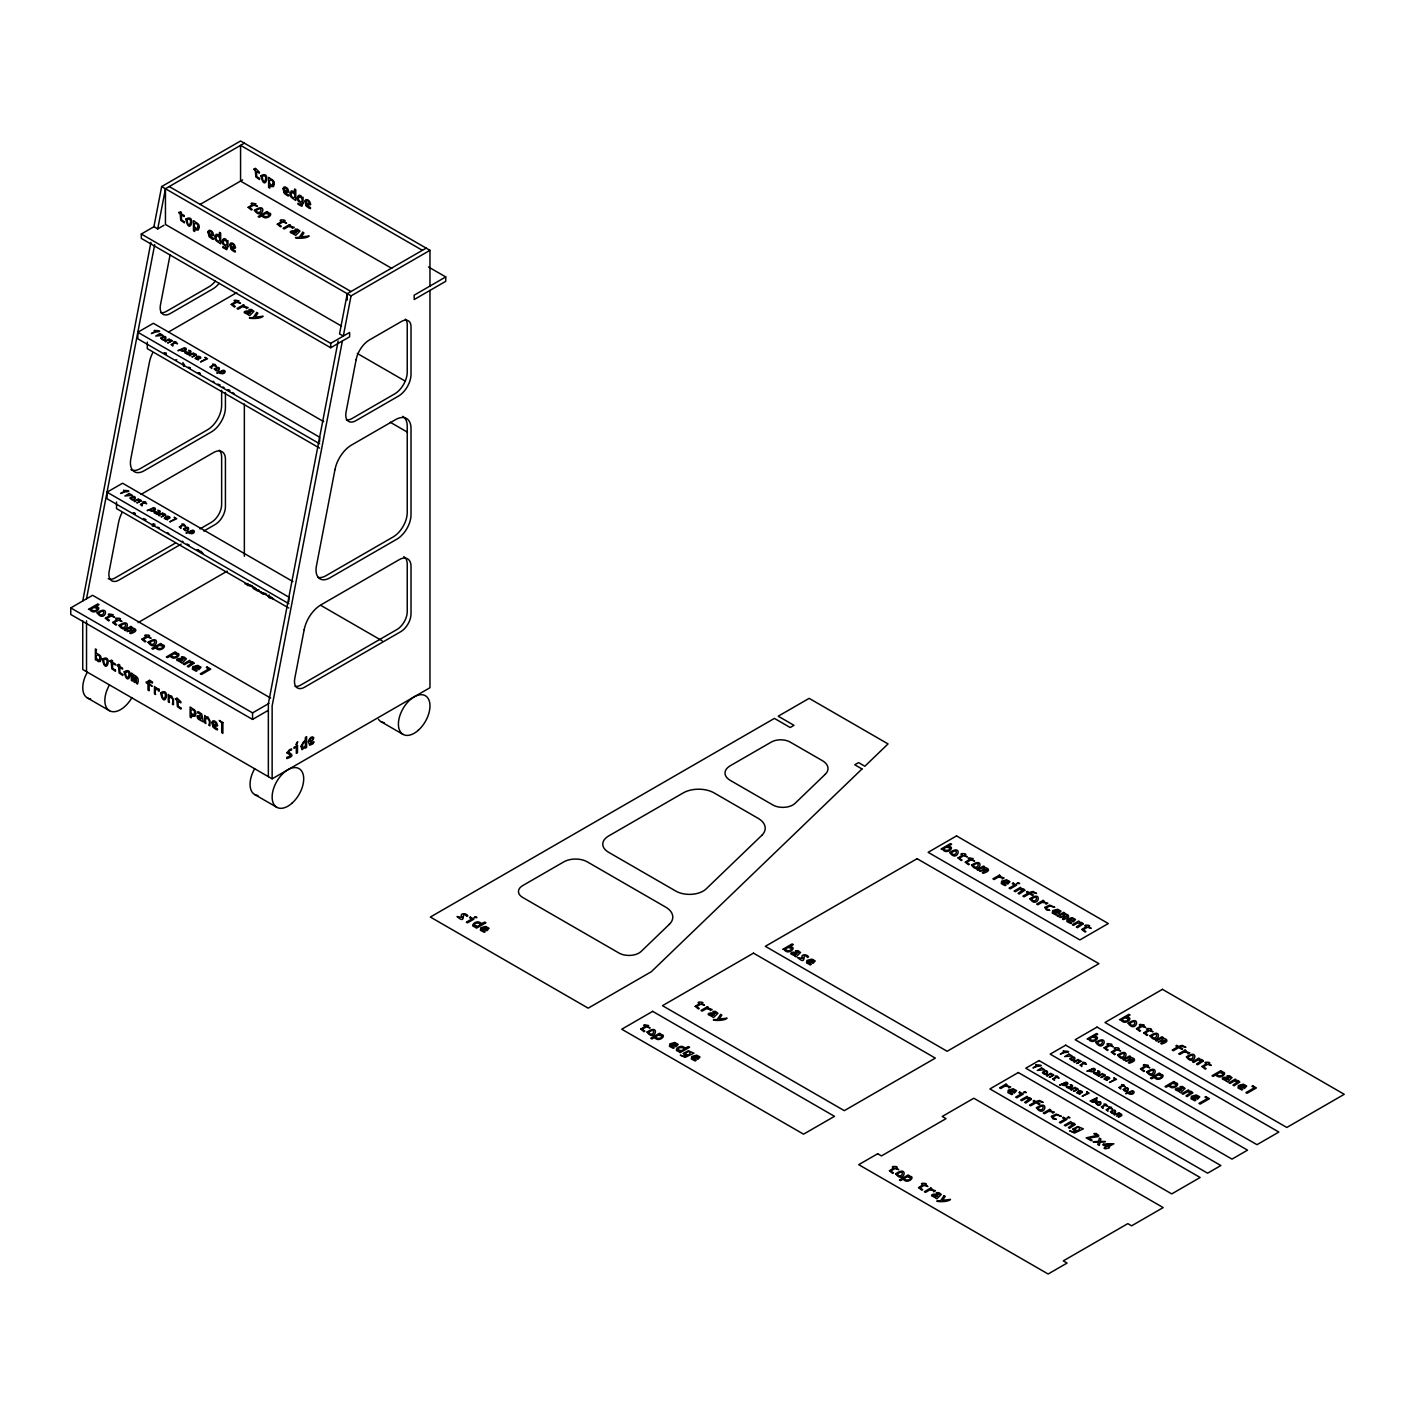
<?xml version="1.0" encoding="UTF-8"?>
<svg xmlns="http://www.w3.org/2000/svg" width="1415" height="1415" viewBox="0 0 1415 1415"><rect width="100%" height="100%" fill="white"/><g stroke="black" fill="none" stroke-linecap="round" stroke-linejoin="round"><path stroke-width="1.5" d="M269.947 596.334L273.555 598.881L269.292 597.873L268.319 596.405L269.186 594.954M150.892 242.443L82.742 601.021M429.965 286.06L429.965 250.331L240.568 140.987L161.664 186.55L153.917 226.736L157.719 228.912L164.016 225.268M86.527 598.793L154.695 244.636M157.719 228.912L165.449 188.743L244.353 143.18M170.136 254.576L160.461 304.862A14.132 8.154 -60 0 0 170.154 313.599L212.798 288.961A17.847 10.312 -60 0 0 219.113 283.371M338.167 340.98L268.355 703.75L268.355 776.658M426.18 248.138L347.259 293.701L339.529 333.887L343.314 336.08L351.044 295.894L429.965 250.331M342.377 340.997L272.14 705.943L272.14 778.834L82.742 669.49L82.742 620.902M254.842 587.773L256.239 589.082M154.925 524.187L153.74 524.275M166.245 353.06L164.971 353.078M253.798 586.907L253.108 587.667A2.706 1.556 0 0 0 253.356 588.569L258.379 591.382L258.945 589.825M141.305 234.023L330.686 343.367L349.629 332.437L349.629 336.805L330.686 347.736L141.305 238.392L141.305 234.023L154.553 226.365M200.099 204.45L242.602 179.9M319.649 443.779L137.821 338.822L137.821 332.26L153.368 323.292L323.699 421.635M168.526 332.03L236.783 292.622M445.743 276.933L414.188 295.169L414.188 299.538L445.743 281.32L445.743 276.933L428.533 266.993M288.872 603.71L107.045 498.752L107.045 492.19L122.574 483.222L292.923 581.565M141.093 494.383L213.683 452.482A16.591 9.587 -60 0 1 225.427 459.238L225.427 506.676A14.592 8.419 -60 0 1 215.098 524.558L203.778 531.085M175.46 543.059L115.093 577.921A14.15 8.172 -60 0 1 108.212 578.735M199.993 528.909L211.313 522.365A14.592 8.419 -60 0 0 221.642 504.501L221.642 457.063A16.591 9.587 -60 0 0 219.201 450.218M268.355 710.312L252.56 719.421L70.75 614.464L70.75 607.902L92.594 595.291L270.583 698.037M181.138 544.156L118.878 580.115A14.15 8.172 -60 0 1 109.167 571.359L118.559 522.542A24.48 14.132 -60 0 1 121.973 512.743M138.122 622.582L227.284 571.094M70.75 607.902L252.56 712.877L268.956 703.414M272.14 778.834L429.965 687.725L429.965 290.429M266.692 594.141L263.208 594.265L259.971 592.089L265.436 593.539M220.139 384.933L217.822 384.119M190.388 367.741L188.443 367.192M252.471 585.775L247.837 585.562A2.989 1.716 0 0 1 246.953 584.483L244.99 583.829M135.168 513.309L134.195 513.008M250.968 585.156L248.545 584.961L247.837 583.528M166.422 354.228L164.052 352.866M189.062 545.005L187.045 544.05M159.241 527.76L157.666 527.141M154.836 525.443L154.111 525.213A1.999 1.15 60 0 1 153.191 524.293M234.076 393.494L232.396 392.521M135.292 514.176L133.275 512.796M199.515 551.302L197.092 549.621M200.417 373.472L199.409 372.959M214.39 382.262L214.001 382.085A1.999 1.15 60 0 1 213.081 381.183M200.346 374.126L198.277 372.64M202.893 553.336L200.735 551.072M229.814 390.505L228.876 389.939M199.02 550.435L198.1 549.869M175.743 359.994L176.857 359.834M229.708 391.124L227.868 389.691M422.395 250.331L240.568 145.356L240.568 181.085L391.76 268.372M169.234 186.55L351.044 291.525M161.664 186.55L351.044 295.894M341.528 326.104L165.449 224.454L165.449 188.743M357.288 353.432L405.132 381.06M390.257 422.254L407.467 432.194M137.821 332.26L319.649 437.217L319.649 441.604M319.542 448.095L147.302 348.656L147.302 342.094M320.922 605.443L382.156 640.8M107.045 492.19L288.872 597.148L288.872 601.534M152.166 525.761L152.944 526.203L152.944 523.851M288.766 608.025L116.525 508.586L116.525 502.024M380.936 721.632L403.027 734.385M87.376 697.931L109.468 710.701A22.322 12.894 -60 0 0 131.79 697.807M254.665 794.523L276.756 807.275M224.295 388.028L223.004 386.896M168.863 533.72L167.501 532.571M143.516 518.456L146.081 519.765M347.259 293.701L347.259 300.015M330.686 343.367L330.686 347.736M252.56 712.877L252.56 719.421M244.353 403.983L244.353 556.29M225.427 392.45L225.427 407.538A19.951 11.515 -60 0 1 211.313 431.982L144.1 470.788A19.35 11.179 -60 0 1 130.817 458.814L149.371 362.399A24.179 13.955 -60 0 1 152.749 352.724M221.642 390.257L221.642 405.344A19.951 11.515 -60 0 1 207.527 429.789L140.315 468.595A19.35 11.179 -60 0 1 130.923 469.709M183.72 363.92L183.72 366.273L182.942 362.47M86.527 620.867L86.527 671.683M184.551 365.035A1.999 1.15 60 0 1 183.968 364.363M384.19 722.64A22.322 12.894 -60 0 1 378.424 719.298M257.937 795.531A22.322 12.894 -60 0 1 254.665 768.752M109.468 710.701A22.322 12.894 -60 0 1 109.468 684.913M90.631 698.939A22.322 12.894 -60 0 1 87.376 672.16M183.225 542.016A1.999 1.15 60 0 1 182.305 541.114M160.673 312.644A14.132 8.154 -60 0 0 166.351 311.406L209.013 286.785A17.847 10.312 -60 0 0 215.328 281.178M346.286 419.795A14.132 8.154 -60 0 0 351.964 418.557L394.626 393.936A17.847 10.312 -60 0 0 407.237 372.074L407.237 324.636A13.319 7.694 -60 0 0 405.291 319.136M318.127 577.444A19.35 11.179 -60 0 0 325.91 575.746L393.122 536.957A19.951 11.515 -60 0 0 407.237 512.513L407.237 426.286A21.756 12.558 -60 0 0 402.727 416.328M294.992 686.328A14.15 8.172 -60 0 0 300.688 685.09L396.925 629.534A14.592 8.419 -60 0 0 407.237 611.651L407.237 564.214A16.591 9.587 -60 0 0 403.806 556.626M90.418 609.564L90.418 610.006A2.989 1.716 0 0 0 91.285 611.068C95.742 614.446 103.578 606.08 94.893 606.964L99.015 604.594L97.847 603.922L88.455 609.352L90.418 609.564M149.972 509.878L149.972 510.178A1.999 1.15 0 0 0 150.556 510.886C155.597 512.708 157.03 507.667 153.757 507.684L147.16 510.603L149.972 509.878M156.021 647.433L156.021 647.875A2.989 1.716 0 0 0 156.888 648.954C161.345 652.315 169.181 643.949 160.496 644.851L161.699 644.161L160.532 643.489L151.794 648.53L152.962 649.202L156.021 647.433M170.596 655.853L170.578 656.295A2.989 1.716 0 0 0 171.463 657.356C175.92 660.734 183.755 652.368 175.071 653.252L176.274 652.563L175.106 651.89L166.369 656.949L167.536 657.621L170.596 655.853M180.749 349.947L180.749 350.248A1.999 1.15 0 0 0 181.332 350.955C186.373 352.777 187.824 347.736 184.534 347.754L177.936 350.672L180.749 349.947M188.814 532.305L188.814 532.606A1.999 1.15 0 0 0 189.415 533.331C194.456 535.153 195.889 530.094 192.617 530.13L186.002 533.048L188.814 532.305M219.608 372.375L219.59 372.676A1.999 1.15 0 0 0 220.192 373.383C225.233 375.205 226.665 370.164 223.393 370.199L216.778 373.118L219.608 372.375M262.323 215.505L262.323 215.947A2.989 1.716 0 0 0 263.208 217.026C267.665 220.386 275.5 212.02 266.816 212.922L268.019 212.232L266.851 211.56L258.114 216.601L259.281 217.273L262.323 215.505M481.118 923.747L484.761 922.085L485.929 922.757L476.607 928.134L475.44 927.462L476.643 926.772C467.941 927.674 475.776 919.29 480.233 922.668A2.989 1.716 0 0 1 481.118 923.747M654.986 1037.213L654.986 1037.655A2.989 1.716 0 0 0 655.87 1038.734C660.31 1042.094 668.163 1033.728 659.461 1034.63L660.663 1033.923L659.514 1033.251L650.759 1038.309L651.926 1038.981L654.986 1037.213M684.772 1048.25L688.415 1046.587L689.583 1047.259L680.261 1052.636L679.094 1051.964L680.297 1051.274C671.594 1052.176 679.43 1043.792 683.887 1047.171A2.989 1.716 0 0 1 684.772 1048.25M784.706 949.553L784.706 949.996A2.989 1.716 0 0 0 785.59 951.075C790.048 954.435 797.883 946.069 789.199 946.971L793.302 944.583L792.152 943.911L782.76 949.341L784.706 949.553M903.637 1178.89L903.637 1179.332A2.989 1.716 0 0 0 904.521 1180.411C908.961 1183.789 916.814 1175.405 908.112 1176.307L909.314 1175.617L908.165 1174.945L899.409 1179.986L900.577 1180.658L903.637 1178.89M943.044 849.23L943.044 849.672A2.989 1.716 0 0 0 943.929 850.733C948.368 854.112 956.222 845.746 947.519 846.63L951.641 844.26L950.473 843.588L941.081 849.018L943.044 849.23M1062.347 1084.314L1062.347 1084.598A1.999 1.15 0 0 0 1062.93 1085.323C1067.971 1087.145 1069.422 1082.086 1066.132 1082.121L1059.534 1085.04L1062.347 1084.314M1089.09 1039.141L1089.09 1039.583A2.989 1.716 0 0 0 1089.957 1040.662C1094.414 1044.04 1102.25 1035.656 1093.565 1036.558L1097.686 1034.188L1096.519 1033.516L1087.127 1038.928L1089.09 1039.141M1089.692 1070.483L1089.692 1070.784A1.999 1.15 0 0 0 1090.275 1071.509C1095.316 1073.331 1096.767 1068.272 1093.477 1068.307L1086.879 1071.226L1089.692 1070.483M1091.46 1101.118L1091.46 1101.418A1.999 1.15 0 0 0 1092.044 1102.126L1096.66 1101.524L1097.05 1099.897L1094.449 1099.402L1097.191 1097.81L1090.151 1100.976L1091.46 1101.118M1121.476 1019.95L1121.476 1020.392A2.989 1.716 0 0 0 1122.36 1021.453C1126.818 1024.831 1134.653 1016.465 1125.951 1017.35L1130.072 1014.98L1128.905 1014.307L1119.513 1019.737L1121.476 1019.95M1128.551 1092.928L1128.533 1093.211A1.999 1.15 0 0 0 1129.135 1093.937C1134.176 1095.758 1135.608 1090.7 1132.336 1090.735L1125.721 1093.654L1128.551 1092.928M1154.693 1077.027L1154.693 1077.469A2.989 1.716 0 0 0 1155.56 1078.531C1160.017 1081.909 1167.853 1073.543 1159.168 1074.427L1160.371 1073.737L1159.203 1073.065L1150.466 1078.124L1151.633 1078.796L1154.693 1077.027M1169.25 1085.429L1169.25 1085.871A2.989 1.716 0 0 0 1170.134 1086.95C1174.591 1090.311 1182.427 1081.944 1173.743 1082.846L1174.945 1082.157L1173.778 1081.485L1165.04 1086.525L1166.208 1087.198L1169.25 1085.429M1216.228 1074.639L1216.21 1075.082A2.989 1.716 0 0 0 1217.095 1076.161C1221.552 1079.521 1229.387 1071.155 1220.703 1072.057L1221.906 1071.367L1220.738 1070.695L1212.001 1075.736L1213.168 1076.408L1216.228 1074.639M227.939 246.528L226.736 249.677L222.827 247.537L222.951 246.475C228.806 251.092 226.736 245.98 222.951 244.176C220.298 240.621 224.614 235.651 226.842 240.833L227.939 240.603L227.939 246.528M303.058 203.159L301.873 206.307L297.946 204.167L298.07 203.106C303.924 207.722 301.873 202.593 298.07 200.788C295.417 197.251 299.732 192.281 301.979 197.446L303.058 197.233L303.058 203.159M683.392 1053.485L685.037 1055.307L687.743 1055.431L684.736 1056.563L680.297 1055.13L685.055 1057.376L693.951 1053.149L688.238 1050.797L683.392 1053.485M1072.8 1129.188L1074.445 1130.992L1077.151 1131.133L1074.144 1132.265L1069.687 1130.833L1074.463 1133.079L1083.359 1128.852L1077.646 1126.499L1072.8 1129.188M301.041 746.324L301.961 749.738L305.445 746.731L305.445 748.111L306.613 747.438L306.613 736.684L305.445 737.356L305.056 741.336A2.989 1.716 -60 0 0 303.694 741.566L301.041 746.324M100.996 659.001L100.253 661.548L98.307 661.566A2.989 1.716 60 0 1 96.927 660.204L95.389 659.797L95.389 648.937L96.556 649.609C93.532 655.269 101.986 652.899 100.996 659.001M199.091 227.426L198.348 229.973L196.402 229.973A2.989 1.716 60 0 1 195.04 228.611L194.651 231.494L193.484 230.822L193.484 220.722L194.651 221.394C194.845 222.438 200.152 223.305 199.091 227.426M215.08 236.27C213.594 240.532 218.954 242.283 219.484 243.132L220.652 243.805L220.652 233.033L219.484 232.378L219.095 235.916A2.989 1.716 60 0 0 217.733 234.554L216.177 234.306L215.08 236.27M195.748 713.691L195.005 716.255L193.059 716.255A2.989 1.716 60 0 1 191.679 714.893L191.29 717.776L190.141 717.104L190.141 707.005L191.29 707.677C191.485 708.72 196.791 709.587 195.748 713.691M274.227 184.038L273.484 186.585L271.538 186.603A2.989 1.716 60 0 1 270.159 185.241L269.77 188.124L268.62 187.452L268.62 177.353L269.77 178.025C269.982 179.051 275.271 179.935 274.227 184.038M290.217 192.882C288.713 197.163 294.09 198.914 294.603 199.763L295.77 200.435L295.77 189.663L294.603 188.991L294.232 192.546A2.989 1.716 60 0 0 292.852 191.184L291.313 190.919L290.217 192.882M148.027 681.358L147.991 682.844L146.24 681.835L146.24 682.844L147.991 683.852L147.991 690.078L149.159 690.75L149.159 684.524L152.219 686.293L149.159 683.516L149.247 681.8L152.449 683.074L152.449 682.012L149.442 680.155L148.027 681.358M102.322 659.16C106.231 677.98 113.235 652.58 102.322 659.16M124.184 671.771C128.093 690.608 135.097 665.209 124.184 671.771M185.825 219.148C189.734 237.968 196.738 212.568 185.825 219.148M160.602 692.802C164.511 711.639 171.516 686.24 160.602 692.802M260.944 175.778C264.853 194.598 271.857 169.199 260.944 175.778M308.417 741.955L309.744 745.245L312.856 743.883L314.024 741.814C306.701 746.501 312.609 741.195 313.812 737.816C312.061 734.65 308.311 739.674 308.417 741.955M207.881 231.989L209.208 236.818L212.321 239.064L213.488 239.383L213.488 238.321C201.832 231.317 216.247 238.463 213.294 234.094C213.364 231.476 208.606 228.186 207.881 231.989M229.743 244.618L231.069 249.447L234.183 251.675L235.332 251.994L235.332 250.933C223.694 243.928 238.109 251.074 235.138 246.705C235.226 244.105 230.468 240.798 229.743 244.618M211.826 722.481L213.152 727.31L216.247 729.539L217.415 729.857L217.415 728.796C205.776 721.809 220.174 728.955 217.22 724.568C217.291 721.968 212.551 718.678 211.826 722.481M283.018 188.62L284.344 193.448L287.457 195.677L288.607 195.995L288.607 194.934C276.969 187.947 291.384 195.093 288.412 190.707C288.483 188.107 283.743 184.817 283.018 188.62M304.862 201.248L306.206 206.077L309.301 208.306L310.469 208.624L310.469 207.563C298.813 200.559 313.228 207.704 310.274 203.335C310.345 200.718 305.605 197.428 304.862 201.248M156.517 513.928C156.853 515.962 163.786 510.62 157.843 510.284L159.417 511.752L158.604 512.442L154.04 512.283A1.804 1.044 0 0 0 154.217 512.884L156.517 513.928M187.311 353.998C187.806 356.085 194.492 350.655 188.62 350.354L190.194 351.804L189.38 352.512L184.817 352.353A1.804 1.044 0 0 0 184.994 352.954L187.311 353.998M180.43 661.919L181.969 663.175L186.409 658.806L183.932 656.949L181.403 657.02C189.38 661.141 178.874 656.702 176.716 659.461A2.706 1.556 0 0 0 176.963 660.345L180.43 661.919M247.979 314.431L249.518 315.686L253.957 311.318L251.481 309.461L248.952 309.531C256.929 313.635 246.422 309.213 244.247 311.972A2.706 1.556 0 0 0 244.512 312.856L247.979 314.431M294.019 234.2L295.576 235.456L299.998 231.087L297.521 229.23L294.992 229.301C302.987 233.404 292.481 228.982 290.305 231.742A2.706 1.556 0 0 0 290.553 232.626L294.019 234.2M711.957 1016.359L713.496 1017.615L717.918 1013.246L715.442 1011.389L712.912 1011.46C720.907 1015.581 710.401 1011.141 708.225 1013.901A2.706 1.556 0 0 0 708.49 1014.785L711.957 1016.359M794.593 955.656L796.132 956.894L800.554 952.525L798.095 950.668L795.548 950.756C803.543 954.86 793.037 950.42 790.861 953.179A2.706 1.556 0 0 0 791.126 954.081L794.593 955.656M935.333 1197.585L936.871 1198.841L941.311 1194.472L938.835 1192.615L936.306 1192.686C944.283 1196.807 933.776 1192.367 931.618 1195.127A2.706 1.556 0 0 0 931.866 1196.011L935.333 1197.585M1068.909 1088.365C1069.245 1090.399 1076.161 1085.057 1070.218 1084.704L1071.792 1086.172L1070.978 1086.879L1066.432 1086.72A1.804 1.044 0 0 0 1066.592 1087.321L1068.909 1088.365M1096.254 1074.533C1096.749 1076.638 1103.435 1071.19 1097.562 1070.89L1099.137 1072.358L1098.323 1073.048L1093.76 1072.906A1.804 1.044 0 0 0 1093.937 1073.49L1096.254 1074.533M1179.102 1091.513L1180.641 1092.751L1185.08 1088.4L1182.604 1086.543L1180.075 1086.614C1188.052 1090.717 1177.545 1086.278 1175.37 1089.055A2.706 1.556 0 0 0 1175.635 1089.939L1179.102 1091.513M1226.062 1080.724L1227.619 1081.962L1232.04 1077.611L1229.564 1075.754L1227.035 1075.824C1235.012 1079.928 1224.506 1075.488 1222.348 1078.265A2.706 1.556 0 0 0 1222.595 1079.15L1226.062 1080.724M302.35 745.068L303.27 748.358L305.445 745.723L305.445 742.574L303.482 742.734L302.35 745.068M286.98 752.851C288.872 754.69 293.577 755.203 286.785 757.379L286.785 758.599C300.139 754.177 281.921 752.515 291.561 749.968L291.561 748.889L289.474 749.773L286.98 752.851M98.502 613.473C104.25 619.08 106.55 606.31 98.502 613.473M131.047 498.451C134.549 502.184 136.76 493.923 131.153 498.239M120.363 626.084C126.112 631.691 128.411 618.939 120.363 626.084M161.823 338.521C165.626 342.271 167.094 333.781 161.823 338.521M149.495 642.923C155.261 648.512 157.543 635.76 149.495 642.923M184.481 529.298C188.319 533.031 189.84 524.523 184.481 529.298M215.257 369.368C219.095 373.1 220.616 364.592 215.257 369.368M255.814 210.994C261.563 216.583 263.862 203.831 255.814 210.994M648.459 1032.685C654.225 1038.292 656.525 1025.539 648.459 1032.685M897.11 1174.379C902.876 1179.968 905.176 1167.216 897.11 1174.379M951.128 853.139C956.876 858.746 959.175 845.975 951.128 853.139M972.989 865.75C978.738 871.357 981.037 858.604 972.989 865.75M1031.27 899.409C1037.018 904.999 1039.318 892.246 1031.27 899.409M1037.867 1108.387C1043.633 1113.994 1045.933 1101.241 1037.867 1108.387M1043.421 1072.888C1047.259 1076.62 1048.798 1068.113 1043.421 1072.888M1070.766 1059.057C1074.604 1062.789 1076.143 1054.299 1070.766 1059.057M1097.173 1043.067C1102.922 1048.657 1105.221 1035.904 1097.173 1043.067M1096.855 1103.735C1100.658 1107.467 1102.126 1098.977 1096.855 1103.735M1111.429 1112.137C1115.232 1115.887 1116.7 1107.397 1111.429 1112.137M1119.035 1055.678C1124.784 1061.285 1127.083 1048.515 1119.035 1055.678M1129.559 1023.859C1135.325 1029.466 1137.625 1016.695 1129.559 1023.859M1124.2 1089.904C1128.038 1093.636 1129.559 1085.146 1124.2 1089.904M1148.166 1072.499C1153.932 1078.106 1156.214 1065.354 1148.166 1072.499M1151.421 1036.47C1157.169 1042.077 1159.469 1029.324 1151.421 1036.47M1187.839 1057.5C1193.606 1063.107 1195.905 1050.355 1187.839 1057.5M99.757 658.417L98.82 660.663L96.556 658.523C94.434 653.217 100.819 654.526 99.757 658.417M197.852 226.842L196.933 229.071L194.651 226.948C192.528 221.624 198.914 222.951 197.852 226.842M216.389 236.5C214.319 240.444 221.306 244.052 219.484 237.578L217.521 235.491L216.389 236.5M194.509 713.125L193.572 715.353L191.29 713.231C189.168 707.907 195.571 709.233 194.509 713.125M272.989 183.472L272.051 185.701L269.77 183.579C267.647 178.255 274.05 179.581 272.989 183.472M291.508 193.13C289.438 197.074 296.442 200.665 294.603 194.209L292.657 192.122L291.508 193.13M223.641 240.656C221.695 244.406 228.469 247.996 226.771 241.806L224.79 239.683L223.641 240.656M298.777 197.286C296.814 201.036 303.606 204.627 301.908 198.436L299.909 196.314L298.777 197.286M103.631 659.567C104.48 672.832 111.024 656.542 103.631 659.567M125.493 672.178C126.342 685.444 132.886 669.171 125.493 672.178M187.116 219.555C187.965 232.821 194.527 216.53 187.116 219.555M161.911 693.209C162.76 706.474 169.322 690.202 161.911 693.209M262.253 176.185C263.102 189.451 269.646 173.161 262.253 176.185M197.216 716.043L197.481 717.9A2.706 1.556 60 0 0 198.383 719.156L203.335 721.933L201.761 714.115L198.914 712.046L197.729 711.727L197.729 712.877C203.194 714.929 200.452 715.53 197.216 716.043M198.401 716.697L199.037 718.519L201.107 718.979L201.107 717.104L198.401 716.697M462.723 917.521L457.027 916.531C467.534 925.888 459.875 909.297 466.897 916.372L467.834 915.823C466.013 912.268 457.876 913.489 462.723 917.521M803.419 958.592L797.742 957.619C808.23 966.958 800.572 950.367 807.594 957.442L808.531 956.894C806.727 953.339 798.591 954.577 803.419 958.592M165.272 518.067L167.678 519.765L164.264 518.438L166.263 516.387A3.025 1.751 0 0 1 168.014 516.227C173.249 517.837 166.988 519.818 165.272 518.067M196.048 358.119L198.454 359.834L195.04 358.508L197.039 356.456A3.025 1.751 0 0 1 198.79 356.297C204.025 357.907 197.764 359.888 196.048 358.119M193.537 668.11L197.163 670.675L196.225 671.205L192.369 669.189L192.776 666.73L197.658 665.368L201.054 667.226L198.843 669.649L194.474 667.119L193.537 668.11M481.56 929.177L485.186 931.724L484.266 932.273L480.393 930.256L480.799 927.798L485.681 926.436L489.077 928.293L486.866 930.716L482.497 928.187L481.56 929.177M670.657 1045.278L674.265 1047.825L673.345 1048.356L669.472 1046.339L669.879 1043.899L674.76 1042.519L678.174 1044.394L675.963 1046.799L671.594 1044.288L670.657 1045.278M692.501 1057.889L696.127 1060.436L695.207 1060.985L691.334 1058.968L691.74 1056.51L696.622 1055.148L700.018 1057.005L697.807 1059.428L693.438 1056.899L692.501 1057.889M807.7 961.846L811.308 964.393L810.388 964.924L806.515 962.908L806.939 960.467L811.803 959.087L815.217 960.962L813.006 963.367L808.637 960.856L807.7 961.846M1002.457 882.535L1006.065 885.1L1005.145 885.631L1001.272 883.614L1001.696 881.174L1006.56 879.794L1009.974 881.651L1007.763 884.074L1003.394 881.545L1002.457 882.535M1009.054 1091.531L1012.68 1094.078L1011.76 1094.609L1007.887 1092.592L1008.294 1090.151L1013.175 1088.789L1016.571 1090.647L1014.36 1093.052L1009.992 1090.54L1009.054 1091.531M1053.45 911.985L1057.076 914.532L1056.138 915.063L1052.282 913.046L1052.689 910.606L1057.571 909.244L1060.967 911.101L1058.756 913.524L1054.387 910.995L1053.45 911.985M1068.024 920.404L1071.633 922.951L1070.713 923.482L1066.839 921.466L1067.264 919.025L1072.128 917.645L1075.542 919.52L1073.331 921.926L1068.962 919.414L1068.024 920.404M1077.646 1092.486L1080.052 1094.184L1076.638 1092.875L1078.637 1090.823A3.025 1.751 0 0 1 1080.388 1090.664C1085.623 1092.274 1079.362 1094.255 1077.646 1092.486M1104.991 1078.672L1107.397 1080.37L1103.983 1079.044L1105.982 1076.992A3.025 1.751 0 0 1 1107.733 1076.833C1112.968 1078.442 1106.707 1080.423 1104.991 1078.672M1192.208 1097.704L1195.817 1100.251L1194.897 1100.782L1191.041 1098.765L1191.448 1096.324L1196.329 1094.962L1199.725 1096.82L1197.514 1099.225L1193.146 1096.713L1192.208 1097.704M1239.169 1086.915L1242.794 1089.462L1241.875 1089.992L1238.001 1087.976L1238.408 1085.535L1243.29 1084.173L1246.686 1086.03L1244.475 1088.436L1240.106 1085.924L1239.169 1086.915M309.814 740.31L309.637 741.336C315.616 740.576 311.105 735.429 309.814 740.31M685.108 1053.609C690.821 1058.562 692.519 1047.118 685.108 1053.609M1044.801 907.422L1046.428 909.916L1049.753 910.376L1046.622 908.837A2.901 1.663 0 0 1 1046.428 907.74L1049.948 905.989L1054.759 907.351L1049.647 905.069L1044.801 907.422M1051.416 1116.4L1053.043 1118.911L1056.368 1119.371L1053.22 1117.815A2.901 1.663 0 0 1 1053.043 1116.718L1056.545 1114.967L1061.374 1116.347L1056.262 1114.047L1051.416 1116.4M1074.516 1129.312C1080.229 1134.264 1081.909 1122.82 1074.516 1129.312M304.172 629.693L294.762 678.51A14.15 8.172 -60 0 0 304.473 687.265L400.71 631.709A14.592 8.419 -60 0 0 411.022 613.845L411.022 566.407A16.591 9.587 -60 0 0 399.295 559.632L320.957 604.859A24.48 14.132 -60 0 0 304.172 629.693M334.984 469.568L316.429 565.965A19.35 11.179 -60 0 0 329.713 577.939L396.925 539.133A19.951 11.515 -60 0 0 411.022 514.689L411.022 428.462A21.756 12.558 -60 0 0 395.652 419.583L351.557 445.035A24.179 13.955 -60 0 0 334.984 469.568M356.138 359.64L346.056 412.013A14.132 8.154 -60 0 0 355.749 420.75L398.411 396.129A17.847 10.312 -60 0 0 411.022 374.267L411.022 326.812A13.319 7.694 -60 0 0 401.612 321.382L369.457 339.936A19.403 11.196 -60 0 0 356.138 359.64M209.278 231.954L209.102 232.785C213.983 238.587 212.073 229.442 209.278 231.954M231.14 244.583L230.963 245.396C235.827 251.198 233.935 242.053 231.14 244.583M284.415 188.584L284.238 189.415C289.102 195.199 287.21 186.073 284.415 188.584M306.259 201.195L306.1 202.027C310.964 207.828 309.054 198.684 306.259 201.195M213.205 722.446L213.046 723.277C217.928 729.149 216 719.881 213.205 722.446M134.973 629.763L129.649 633.053L130.675 633.637C139.873 630.772 134.885 627.889 130.711 627.641L131.913 626.951L130.888 626.367L124.485 630.064L125.493 630.648C129.897 626.757 137.078 627.34 127.067 631.55L134.973 629.763M987.599 869.429L982.275 872.719L983.301 873.303C992.499 870.437 987.511 867.554 983.337 867.307L984.539 866.617L983.513 866.033L977.111 869.73L978.136 870.313C982.47 866.511 989.775 866.864 979.693 871.216L987.599 869.429M1067.724 915.7L1062.417 918.989L1063.443 919.573C1072.641 916.743 1067.671 913.825 1063.479 913.577L1064.681 912.887L1063.656 912.304L1057.253 916L1058.261 916.584C1062.665 912.693 1069.846 913.259 1059.835 917.486L1067.724 915.7M1121.158 1114.595L1118.292 1117.178C1126.234 1114.808 1118.575 1113.446 1119.124 1112.721L1114.171 1114.79L1119.424 1113.605L1116.576 1116.187L1121.158 1114.595M1133.627 1059.357L1128.321 1062.647L1129.347 1063.231C1138.527 1060.366 1133.556 1057.483 1129.382 1057.235L1130.585 1056.545L1129.559 1055.944L1123.156 1059.658L1124.164 1060.242C1128.569 1056.351 1135.75 1056.917 1125.739 1061.144L1133.627 1059.357M1166.031 1040.149L1160.707 1043.439L1161.733 1044.022C1170.93 1041.192 1165.96 1038.274 1161.768 1038.026L1162.971 1037.337L1161.963 1036.753L1155.542 1040.449L1156.568 1041.033C1160.954 1037.142 1168.153 1037.726 1158.124 1041.935L1166.031 1040.149M473.972 924.986L477.509 926.259C484.531 923.836 475.475 921.041 473.972 924.986M677.626 1049.505L681.163 1050.761C688.185 1048.338 679.129 1045.543 677.626 1049.505M97.6 608.503C96.521 612.748 86.81 610.024 94.027 607.477L97.6 608.503M185.542 349.24C181.102 353.909 180.678 346.445 185.542 349.24M154.766 509.17C150.326 513.84 149.902 506.375 154.766 509.17M224.401 371.667C219.962 376.337 219.537 368.891 224.401 371.667M163.203 646.372C162.124 650.617 152.413 647.893 159.63 645.346L163.203 646.372M193.625 531.598C189.185 536.267 188.743 528.821 193.625 531.598M269.522 214.443C268.425 218.706 258.733 215.964 265.932 213.417L269.522 214.443M177.777 654.791C176.68 659.036 166.988 656.312 174.187 653.765L177.777 654.791M662.185 1036.151C661.088 1040.396 651.378 1037.673 658.594 1035.126L662.185 1036.151M791.905 948.492C790.808 952.737 781.098 950.013 788.314 947.466L791.905 948.492M950.243 848.169C949.147 852.414 939.436 849.69 946.653 847.143L950.243 848.169M910.836 1177.828C909.739 1182.091 900.028 1179.367 907.245 1176.82L910.836 1177.828M1067.14 1083.607C1062.7 1088.259 1062.276 1080.812 1067.14 1083.607M1096.271 1038.079C1095.192 1042.342 1085.482 1039.618 1092.698 1037.071L1096.271 1038.079M1094.485 1069.775C1090.045 1074.445 1089.621 1066.998 1094.485 1069.775M1096.254 1100.41C1091.832 1105.08 1091.389 1097.633 1096.254 1100.41M1128.675 1018.888C1127.578 1023.133 1117.868 1020.41 1125.084 1017.863L1128.675 1018.888M1133.344 1092.221C1128.905 1096.873 1128.48 1089.426 1133.344 1092.221M1161.874 1075.966C1160.795 1080.211 1151.085 1077.487 1158.301 1074.94L1161.874 1075.966M1176.449 1084.368C1175.352 1088.63 1165.659 1085.906 1172.858 1083.359L1176.449 1084.368M1223.409 1073.578C1222.33 1077.841 1212.62 1075.117 1219.836 1072.57L1223.409 1073.578M1098.411 1142.117L1097.81 1144.576L1099.26 1145.425L1100.074 1142.153L1105.416 1141.587L1100.269 1141.339L1100.87 1138.951L1099.42 1138.12L1098.624 1141.321L1092.999 1141.799L1098.411 1142.117M160.885 338.097C165.873 344.853 169.181 332.224 160.885 338.097M97.104 612.837C104.922 624.192 111.219 603.303 97.104 612.837M130.109 498.027C135.097 504.784 138.405 492.155 130.109 498.027M118.948 625.448C126.766 636.803 133.063 615.932 118.948 625.448M254.417 210.34C262.235 221.713 268.532 200.824 254.417 210.34M214.319 368.944C219.29 375.7 222.615 363.071 214.319 368.944M148.097 642.269C155.915 653.642 162.212 632.753 148.097 642.269M183.543 528.874C188.513 535.631 191.839 523.002 183.543 528.874M647.062 1032.048C654.88 1043.421 661.176 1022.532 647.062 1032.048M949.73 852.502C957.548 863.857 963.845 842.969 949.73 852.502M971.574 865.113C979.392 876.469 985.689 855.597 971.574 865.113M895.713 1173.743C903.531 1185.098 909.827 1164.209 895.713 1173.743M1029.872 898.755C1037.673 910.128 1043.987 889.239 1029.872 898.755M1042.484 1072.464C1047.471 1079.22 1050.779 1066.592 1042.484 1072.464M1036.47 1107.75C1044.288 1119.106 1050.584 1098.235 1036.47 1107.75M1069.828 1058.632C1074.816 1065.389 1078.124 1052.778 1069.828 1058.632M1095.776 1042.413C1103.594 1053.786 1109.891 1032.897 1095.776 1042.413M1095.918 1103.311C1100.905 1110.068 1104.213 1097.439 1095.918 1103.311M1117.62 1055.042C1125.438 1066.397 1131.735 1045.508 1117.62 1055.042M1128.162 1023.222C1135.98 1034.577 1142.276 1013.688 1128.162 1023.222M1110.492 1111.712C1115.462 1118.469 1118.787 1105.858 1110.492 1111.712M1123.262 1089.479C1128.25 1096.236 1131.558 1083.625 1123.262 1089.479M1150.024 1035.833C1157.841 1047.188 1164.138 1026.317 1150.024 1035.833M1146.769 1071.862C1154.587 1083.218 1160.884 1062.347 1146.769 1071.862M1186.442 1056.863C1194.26 1068.219 1200.557 1047.348 1186.442 1056.863M171.286 344.535C175.23 348.196 170.171 344.022 175.018 343.049L177.494 343.81L175.743 341.74L173.762 341.652L174.24 342.607L171.286 344.535M105.4 618.267L108.584 620.884L109.468 620.371L106.956 618.797L107.717 617.948L110.989 616.056L114.721 617.188L111.873 615.56L113.253 614.747L109.114 613.951L108.23 614.464L109.839 615.384L105.4 618.267M140.51 504.465C144.33 508.109 139.66 504.005 144.242 502.979L146.718 503.74L144.825 502.643L145.745 502.113L142.968 501.582L143.463 502.537L140.51 504.465M112.687 622.476L115.871 625.094L116.755 624.581L114.244 623.007L115.004 622.158L118.276 620.265L121.991 621.397L119.161 619.752L120.54 618.956L119.373 618.284L116.384 618.16L115.517 618.673L117.109 619.593L112.687 622.476M248.156 207.386L251.322 209.986L252.206 209.473L249.694 207.917L250.455 207.05L253.745 205.157L257.459 206.307L254.612 204.662L255.991 203.866L251.852 203.053L250.968 203.565L252.578 204.485L248.156 207.386M210.145 366.963C213.966 370.624 209.278 366.503 213.877 365.477L216.353 366.237L214.443 365.141L215.381 364.61L212.604 364.079L213.099 365.035L210.145 366.963M231.229 304.437L234.412 307.037L235.297 306.524L232.785 304.95L233.546 304.101L236.818 302.209L240.55 303.358L237.702 301.713L239.082 300.917L234.943 300.104L234.059 300.617L235.668 301.536L231.229 304.437M141.836 639.297L145.02 641.915L145.904 641.402L143.375 639.828L144.135 638.979L147.425 637.086L151.14 638.218L148.292 636.591L149.672 635.777L148.522 635.105L145.533 634.981L144.666 635.494L146.258 636.414L141.836 639.297M179.369 526.893C183.296 530.572 178.255 526.398 183.083 525.407L185.577 526.168L183.826 524.098L181.827 524.01L182.323 524.965L179.369 526.893M277.287 224.207L280.471 226.807L281.355 226.294L278.843 224.737L279.586 223.888L282.876 221.978L286.591 223.128L283.743 221.483L285.14 220.687L283.973 220.015L280.984 219.891L280.117 220.386L281.709 221.306L277.287 224.207M640.8 1029.076L643.984 1031.694L644.869 1031.181L642.357 1029.607L643.1 1028.758L646.39 1026.865L650.104 1027.998L647.256 1026.353L648.636 1025.557L644.497 1024.761L643.63 1025.274L645.222 1026.193L640.8 1029.076M695.207 1006.366L698.391 1008.966L699.275 1008.453L696.764 1006.896L697.524 1006.047L700.796 1004.137L704.511 1005.287L701.681 1003.642L703.06 1002.846L701.893 1002.174L698.904 1002.05L698.037 1002.545L699.629 1003.465L695.207 1006.366M958.026 857.932L961.21 860.55L962.094 860.037L959.582 858.463L960.343 857.614L963.615 855.721L967.347 856.853L964.499 855.208L965.879 854.412L964.712 853.74L961.74 853.616L960.856 854.129L962.465 855.049L958.026 857.932M965.313 862.142L968.497 864.76L969.381 864.247L966.87 862.672L967.63 861.823L970.902 859.931L974.634 861.063L971.787 859.418L973.166 858.622L969.027 857.826L968.143 858.339L969.753 859.259L965.313 862.142M889.451 1170.771L892.635 1173.371L893.519 1172.858L891.008 1171.302L891.751 1170.435L895.041 1168.542L898.755 1169.692L895.907 1168.047L897.287 1167.251L896.137 1166.579L893.148 1166.455L892.281 1166.95L893.873 1167.87L889.451 1170.771M918.583 1187.592L921.766 1190.192L922.651 1189.697L920.139 1188.122L920.9 1187.273L924.172 1185.381L927.904 1186.513L925.056 1184.868L926.436 1184.072L925.269 1183.4L922.297 1183.276L921.413 1183.771L923.022 1184.709L918.583 1187.592M1081.891 929.443L1085.057 932.061L1085.942 931.548L1083.43 929.973L1084.191 929.124L1087.481 927.232L1091.195 928.364L1088.347 926.719L1089.727 925.923L1088.56 925.251L1085.588 925.127L1084.704 925.622L1086.313 926.56L1081.891 929.443M1052.884 1078.884C1056.704 1082.546 1052.035 1078.442 1056.616 1077.416L1059.092 1078.177L1057.341 1076.09L1055.36 1076.019L1055.838 1076.957L1052.884 1078.884M1080.229 1065.071C1084.173 1068.75 1079.114 1064.575 1083.961 1063.585L1086.437 1064.345L1084.544 1063.249L1085.464 1062.718L1082.705 1062.187L1083.182 1063.143L1080.229 1065.071M1104.071 1047.861L1107.255 1050.478L1108.14 1049.965L1105.628 1048.391L1106.389 1047.542L1109.661 1045.65L1113.393 1046.782L1110.545 1045.137L1111.925 1044.341L1107.768 1043.545L1106.901 1044.04L1108.511 1044.977L1104.071 1047.861M1111.359 1052.07L1114.542 1054.67L1115.427 1054.157L1112.915 1052.601L1113.676 1051.752L1116.948 1049.842L1120.662 1050.991L1117.832 1049.346L1119.212 1048.55L1118.045 1047.878L1115.055 1047.754L1114.189 1048.25L1115.781 1049.187L1111.359 1052.07M1101.454 1106.937C1105.398 1110.616 1100.339 1106.442 1105.186 1105.451L1107.662 1106.212L1105.911 1104.142L1103.93 1104.054L1104.408 1105.009L1101.454 1106.937M1106.318 1109.731C1110.244 1113.41 1105.203 1109.236 1110.032 1108.263L1112.526 1109.024L1110.616 1107.927L1111.536 1107.397L1108.776 1106.866L1109.272 1107.804L1106.318 1109.731M1119.088 1087.498C1122.909 1091.16 1118.239 1087.056 1122.82 1086.03L1125.296 1086.791L1123.386 1085.694L1124.324 1085.163L1121.547 1084.615L1122.042 1085.57L1119.088 1087.498M1136.475 1028.652L1139.641 1031.27L1140.543 1030.757L1138.014 1029.183L1138.774 1028.334L1142.064 1026.441L1145.779 1027.573L1142.931 1025.946L1144.311 1025.132L1140.172 1024.336L1139.287 1024.849L1140.897 1025.769L1136.475 1028.652M1143.762 1032.862L1146.928 1035.479L1147.813 1034.966L1145.301 1033.392L1146.062 1032.543L1149.351 1030.651L1153.066 1031.783L1150.218 1030.138L1151.598 1029.342L1150.43 1028.67L1147.459 1028.546L1146.574 1029.059L1148.184 1029.979L1143.762 1032.862M1140.508 1068.891L1143.691 1071.509L1144.576 1070.996L1142.046 1069.422L1142.807 1068.573L1146.097 1066.68L1149.811 1067.812L1146.964 1066.167L1148.343 1065.371L1144.204 1064.575L1143.32 1065.071L1144.93 1066.008L1140.508 1068.891M1202.043 1066.521L1205.209 1069.121L1206.111 1068.608L1203.581 1067.052L1204.342 1066.185L1207.632 1064.292L1211.346 1065.442L1208.498 1063.797L1209.878 1063.001L1208.711 1062.329L1205.739 1062.205L1204.855 1062.7L1206.464 1063.62L1202.043 1066.521M185.984 352.423L188.903 352.795L185.984 352.423M155.208 512.354L158.126 512.725L155.208 512.354M245.998 312.078L248.757 313.546L250.367 312.627L245.998 312.078M292.038 231.848L294.798 233.333L296.425 232.396L292.038 231.848M178.449 659.567L181.208 661.053L182.818 660.115L178.449 659.567M709.959 1014.007L712.718 1015.492L714.345 1014.555L709.959 1014.007M792.612 953.286L795.354 954.771L796.981 953.834L792.612 953.286M933.352 1195.233L936.111 1196.719L937.721 1195.781L933.352 1195.233M1067.582 1086.791L1070.501 1087.162L1067.582 1086.791M1094.927 1072.977L1097.845 1073.331L1094.927 1072.977M1177.121 1089.161L1179.88 1090.629L1181.49 1089.709L1177.121 1089.161M1224.081 1078.371L1226.84 1079.84L1228.45 1078.92L1224.081 1078.371M172.082 340.873L167.607 342.925C174.363 341.245 168.137 338.291 165.697 341.829L164.918 341.369L169.199 338.91L169.853 339.759A2.176 1.256 0 0 1 171.533 340.148L172.082 340.873M141.305 500.804L136.813 502.856C143.587 501.175 137.361 498.239 134.92 501.759L134.142 501.299L138.422 498.841L139.077 499.69A2.176 1.256 0 0 1 140.739 500.079L141.305 500.804M196.367 354.9L191.892 356.934C198.648 355.271 192.422 352.317 189.981 355.837L189.203 355.395L193.484 352.919L194.138 353.785A2.176 1.256 0 0 1 195.818 354.157L196.367 354.9M165.59 514.83L161.098 516.864C167.872 515.202 161.646 512.248 159.205 515.768L158.427 515.325L162.707 512.867L163.362 513.716A2.176 1.256 0 0 1 165.024 514.087L165.59 514.83M194.014 663.264L188.46 666.996L187.293 666.324L192.122 662.91L188.637 662.273L184.445 664.696L183.278 664.024L189.698 660.31L190.689 661.601A3.272 1.893 0 0 1 193.183 662.167L194.014 663.264M1024.778 890.318L1019.225 894.05L1018.075 893.378L1022.886 889.964L1019.419 889.31L1015.227 891.733L1014.06 891.061L1020.463 887.364L1021.453 888.638A3.272 1.893 0 0 1 1023.965 889.221L1024.778 890.318M1083.076 923.96L1077.505 927.692L1076.355 927.02L1081.166 923.606L1077.699 922.969L1073.507 925.392L1072.34 924.72L1078.761 921.006L1079.733 922.297A3.272 1.893 0 0 1 1082.245 922.863L1083.076 923.96M1031.394 1099.296L1025.84 1103.028L1024.672 1102.356L1029.501 1098.942L1026.017 1098.305L1021.825 1100.729L1020.657 1100.056L1027.078 1096.342L1028.068 1097.633A3.272 1.893 0 0 1 1030.562 1098.199L1031.394 1099.296M1053.68 1075.241L1049.205 1077.275C1055.961 1075.612 1049.735 1072.658 1047.295 1076.178L1046.534 1075.736L1050.797 1073.277L1051.451 1074.127A2.176 1.256 0 0 1 1053.131 1074.498L1053.68 1075.241M1081.025 1061.409L1076.55 1063.461C1083.306 1061.781 1077.08 1058.844 1074.639 1062.364L1073.861 1061.922L1078.142 1059.446L1078.796 1060.295A2.176 1.256 0 0 1 1080.476 1060.684L1081.025 1061.409M1077.965 1089.267L1073.49 1091.301C1080.246 1089.638 1074.02 1086.685 1071.58 1090.204L1070.801 1089.762L1075.082 1087.286L1075.736 1088.135A2.176 1.256 0 0 1 1077.416 1088.524L1077.965 1089.267M1075.099 1124.536L1069.545 1128.268L1068.378 1127.596L1073.207 1124.182L1069.722 1123.545L1065.53 1125.951L1064.381 1125.279L1070.784 1121.582L1071.774 1122.856A3.272 1.893 0 0 1 1074.268 1123.439L1075.099 1124.536M1105.31 1075.435L1100.835 1077.487C1107.591 1075.807 1101.365 1072.853 1098.924 1076.39L1098.146 1075.931L1102.427 1073.472L1103.081 1074.321A2.176 1.256 0 0 1 1104.761 1074.71L1105.31 1075.435M1203.228 1061.038L1197.674 1064.77L1196.506 1064.098L1201.335 1060.684L1197.851 1060.03L1193.659 1062.453L1192.491 1061.781L1198.912 1058.084L1199.885 1059.357A3.272 1.893 0 0 1 1202.396 1059.941L1203.228 1061.038M1192.686 1092.858L1187.132 1096.59L1185.965 1095.918L1190.793 1092.504L1187.309 1091.849L1183.117 1094.273L1181.949 1093.6L1188.37 1089.904L1189.361 1091.177A3.272 1.893 0 0 1 1191.855 1091.761L1192.686 1092.858M1239.646 1082.068L1234.092 1085.8L1232.925 1085.128L1237.754 1081.714L1234.269 1081.06L1230.077 1083.483L1228.928 1082.811L1235.33 1079.114L1236.321 1080.388A3.272 1.893 0 0 1 1238.815 1080.972L1239.646 1082.068M1097.156 1135.361L1086.154 1137.855L1091.107 1140.72L1092.132 1140.119L1088.56 1138.067L1098.199 1136.616A2.989 1.733 0 0 0 1098.73 1135.52L1096.289 1133.503L1093.83 1133.663L1097.156 1135.361M132.639 675.804L132.373 681.057L131.347 680.474L131.347 673.062L132.373 673.646C133.647 675.875 140.456 675.91 137.538 684.046L136.512 683.445L136.335 676.989L134.956 677.767L134.956 682.543L133.93 681.959L133.859 675.769L132.639 675.804M200.081 357.624L197.269 357.146L200.081 357.624M169.287 517.554L166.492 517.076L169.287 517.554M199.586 667.367L198.648 668.322L195.376 666.642L198.171 666.2L199.586 667.367M487.609 928.435L486.512 929.496L483.417 927.709L486.212 927.267L487.609 928.435M676.688 1044.535L675.751 1045.49L672.496 1043.792L675.291 1043.368L676.688 1044.535M698.55 1057.146L697.613 1058.102L694.358 1056.421L697.135 1055.979L698.55 1057.146M813.749 961.103L812.635 962.147L809.539 960.361L812.334 959.918L813.749 961.103M1008.506 881.793L1007.392 882.854L1004.296 881.067L1007.091 880.625L1008.506 881.793M1059.499 911.242L1058.385 912.304L1055.289 910.517L1058.084 910.075L1059.499 911.242M1074.073 919.644L1072.959 920.705L1069.864 918.919L1072.658 918.476L1074.073 919.644M1015.103 1090.788L1014.007 1091.832L1010.911 1090.045L1013.688 1089.621L1015.103 1090.788M1081.679 1091.991L1078.867 1091.513L1081.679 1091.991M1109.024 1078.177L1106.212 1077.682L1109.024 1078.177M1198.257 1096.961L1197.32 1097.916L1194.048 1096.218L1196.842 1095.794L1198.257 1096.961M1245.218 1086.172L1244.103 1087.215L1241.026 1085.429L1243.803 1085.004L1245.218 1086.172M302.722 232.272L299.29 237.349C287.599 237.561 305.746 239.913 309.178 235.987L301.253 236.924L303.924 232.962L302.722 232.272M256.681 312.485L253.232 317.579C241.541 317.791 259.706 320.144 263.137 316.217L255.213 317.155L257.884 313.193L256.681 312.485M720.642 1014.431L717.21 1019.525C705.519 1019.72 723.666 1022.072 727.098 1018.146L719.174 1019.083L721.845 1015.121L720.642 1014.431M944.035 1195.657L940.586 1200.751C928.894 1200.946 947.06 1203.298 950.491 1199.389L942.567 1200.309L945.238 1196.347L944.035 1195.657M169.888 696.038L168.297 694.394L168.297 701.805L169.464 702.477C167.023 693.014 175.602 698.391 172.312 704.122L173.461 704.794L173.461 699.718L171.64 696.162A3.272 1.893 60 0 0 169.906 696.038M206.325 717.069L204.715 715.424L204.715 722.835L205.883 723.507C203.442 714.044 212.038 719.421 208.73 725.152L209.898 725.824L209.898 720.748L208.076 717.193A3.272 1.893 60 0 0 206.325 717.069M669.313 924.349L641.119 951.464A14.15 8.172 0 0 1 618.974 953.038L522.736 897.481A14.592 8.419 0 0 1 522.736 885.578L563.824 861.859A16.591 9.569 0 0 1 587.296 861.859L665.616 907.086A24.48 14.132 0 0 1 669.313 924.349M761.765 835.381L706.103 888.938A19.35 11.179 0 0 1 675.822 891.096L608.609 852.29A19.951 11.515 0 0 1 608.609 836L683.286 792.878A21.756 12.558 0 0 1 714.044 792.878L758.122 818.33A24.179 13.955 0 0 1 761.765 835.381M825.228 774.306L794.982 803.419A14.132 8.154 0 0 1 772.873 804.976L730.228 780.355A17.847 10.312 0 0 1 730.228 765.78L771.317 742.061A13.319 7.694 0 0 1 790.154 742.061L822.31 760.616A19.403 11.196 0 0 1 825.228 774.306M862.018 768.964L651.307 971.716L588.18 1008.17L430.355 917.044L774.412 718.396L790.207 727.505L793.992 725.329L778.215 716.202L809.15 698.356L888.054 743.919L864.848 766.24L858.551 762.597L854.748 764.772L862.018 768.964M156.11 688.079L154.465 686.417L154.465 693.81L155.632 694.482C153.298 691.687 157.454 686.452 158.339 690.75L159.205 691.245L159.205 689.158L156.11 688.079M289.474 224.614L283.053 228.31L284.22 228.982L288.395 226.577L291.985 227.072L292.374 228.399L294.196 227.355L289.438 225.976L290.641 225.286L289.474 224.614M154.394 330.473L154.978 331.481L151.387 333.551L155.756 331.924C158.781 332.047 163.362 330.703 154.394 330.473M159.983 333.586L155.703 336.045L163.132 335.408L159.983 333.586M243.415 304.844L237.013 308.541L238.162 309.213L242.336 306.807L245.927 307.303L246.334 308.629L248.156 307.568L243.38 306.206L244.583 305.516L243.415 304.844M205.104 357.394L206.166 358.685L200.541 361.939L207.527 358.791L205.104 357.394M123.618 490.404L124.202 491.412L120.611 493.481L124.98 491.854C127.987 491.978 132.585 490.634 123.618 490.404M129.207 493.517L124.927 495.993L132.356 495.338L129.207 493.517M174.328 517.324L175.389 518.615L169.765 521.87L176.751 518.721L174.328 517.324M207.121 667.013L206.254 667.526L208.73 668.941L200.276 673.823L201.443 674.495L210.764 669.118L207.121 667.013M297.628 741.867L296.177 744.396L297.628 741.867M297.486 745.316L293.984 747.332L293.984 748.34L296.319 746.996L296.319 753.381L297.486 752.709L297.486 745.316M470.381 917.15L469.515 917.645L471.849 918.989L466.313 922.191L467.481 922.863L473.884 919.166L470.381 917.15M475.475 916.725L474.025 917.574L476.943 917.574L475.475 916.725M652.669 1011.354L621.751 1029.218L803.561 1134.176L834.496 1116.329L652.669 1011.354M753.488 953.144L662.485 1005.676L844.313 1110.651L935.315 1058.119L753.488 953.144M917.097 858.693L765.338 946.317L947.148 1051.274L1098.907 963.668L917.097 858.693M956.54 835.911L928.134 852.325L1079.893 939.931L1108.299 923.535L956.54 835.911M707.394 1006.773L700.973 1010.469L702.141 1011.141L706.315 1008.736L709.906 1009.231L710.312 1010.558L712.116 1009.514L707.359 1008.134L708.561 1007.445L707.394 1006.773M999.361 875.178L992.941 878.874L994.108 879.546L998.283 877.141L1001.873 877.636L1002.262 878.963L1004.084 877.919L999.308 876.539L1000.529 875.85L999.361 875.178M1013.14 883.119L1012.256 883.632L1014.59 884.976L1009.054 888.178L1010.222 888.85L1016.624 885.136L1013.14 883.119M1018.234 882.712L1016.766 883.544L1019.684 883.544L1018.234 882.712M1027.414 891.538L1026.529 892.051L1028.281 893.06L1022.886 896.155L1024.053 896.827L1029.448 893.732L1032.508 895.5L1033.375 894.988L1030.315 893.219L1031.924 892.387L1036.576 893.431L1033.021 891.468L1029.147 892.547L1027.414 891.538M1043.067 900.418L1036.664 904.114L1037.814 904.786L1041.988 902.381L1045.579 902.876L1045.986 904.203L1047.807 903.141L1043.032 901.779L1044.235 901.09L1043.067 900.418M877.671 1153.738L858.728 1164.669L1048.126 1274.013L1067.069 1263.082L1063.284 1260.889L1127.826 1223.621L1131.611 1225.814L1163.183 1207.579L973.785 1098.235L942.231 1116.47L946.016 1118.646L881.457 1155.913L877.671 1153.738M1018.322 1072.535L989.916 1088.931L1171.726 1193.906L1200.132 1177.492L1018.322 1072.535M1039.035 1060.578L1025.787 1068.219L1207.596 1173.194L1220.862 1165.536L1039.035 1060.578M1065.707 1045.172L1050.178 1054.14L1232.005 1159.115L1247.535 1150.147L1065.707 1045.172M1097.032 1027.095L1075.188 1039.707L1256.998 1144.682L1278.842 1132.053L1097.032 1027.095M1162.44 989.333L1104.991 1022.497L1286.801 1127.472L1344.25 1094.308L1162.44 989.333M1035.992 1064.841L1036.576 1065.849L1032.985 1067.918L1037.354 1066.291C1040.379 1066.415 1044.96 1065.071 1035.992 1064.841M1005.959 1084.155L999.556 1087.852L1000.723 1088.524L1004.898 1086.119L1008.471 1086.614L1008.877 1087.94L1010.699 1086.897L1005.924 1085.517L1007.126 1084.827L1005.959 1084.155M1063.337 1051.009L1063.921 1052.017L1060.33 1054.104L1064.699 1052.477C1067.724 1052.583 1072.305 1051.257 1063.337 1051.009M1041.582 1067.954L1037.301 1070.412L1044.73 1069.775L1041.582 1067.954M1068.926 1054.122L1064.646 1056.598L1072.075 1055.944L1068.926 1054.122M1019.737 1092.115L1018.871 1092.61L1021.188 1093.954L1015.652 1097.156L1016.819 1097.828L1023.24 1094.131L1019.737 1092.115M1024.831 1091.69L1023.381 1092.539L1026.282 1092.539L1024.831 1091.69M1034.011 1100.516L1033.145 1101.029L1034.878 1102.037L1029.501 1105.15L1030.651 1105.823L1036.045 1102.71L1039.105 1104.478L1039.99 1103.965L1036.93 1102.197L1038.539 1101.383L1043.173 1102.409L1039.618 1100.446L1035.762 1101.524L1034.011 1100.516M1049.682 1109.395L1043.262 1113.092L1044.429 1113.764L1048.603 1111.359L1052.194 1111.854L1052.583 1113.181L1054.405 1112.137L1049.629 1110.757L1050.832 1110.068L1049.682 1109.395M1086.702 1091.761L1087.764 1093.052L1082.139 1096.307L1089.126 1093.158L1086.702 1091.761M1114.047 1077.929L1115.108 1079.22L1109.484 1082.475L1116.47 1079.344L1114.047 1077.929M1176.696 1045.437L1175.83 1045.933L1177.581 1046.941L1172.186 1050.054L1173.353 1050.726L1178.73 1047.613L1181.808 1049.382L1182.675 1048.886L1179.615 1047.118L1181.224 1046.286L1185.876 1047.312L1182.303 1045.349L1178.447 1046.446L1176.696 1045.437M930.769 1187.999L924.366 1191.695L925.534 1192.367L929.708 1189.962L933.299 1190.457L933.688 1191.784L935.51 1190.74L930.734 1189.361L931.937 1188.671L930.769 1187.999M1063.443 1117.355L1062.577 1117.85L1064.911 1119.194L1059.375 1122.396L1060.525 1123.068L1066.945 1119.371L1063.443 1117.355M1068.537 1116.93L1067.087 1117.762L1070.005 1117.762L1068.537 1116.93M1185.08 1050.107L1178.66 1053.804L1179.827 1054.476L1184.001 1052.07L1187.592 1052.565L1187.981 1053.892L1189.803 1052.831L1185.045 1051.469L1186.248 1050.779L1185.08 1050.107M1103.7 1144.169L1102.71 1144.735L1106.353 1146.84L1104.018 1148.184L1105.115 1148.803L1108.617 1148.131L1109.484 1147.636L1108.316 1146.964L1113.853 1143.762L1103.7 1144.169M1111.199 1144.027L1107.237 1146.327L1104.567 1144.788L1111.199 1144.027M1205.792 1096.607L1204.926 1097.103L1207.402 1098.535L1198.947 1103.417L1200.115 1104.089L1209.436 1098.712L1205.792 1096.607M1252.753 1085.818L1251.886 1086.313L1254.362 1087.746L1245.908 1092.628L1247.075 1093.3L1256.396 1087.923L1252.753 1085.818M259.493 178.449L256.699 176.539L256.522 171.551L259.369 173.196L259.369 172.17L255.354 168.261L255.354 169.871L253.763 168.933L255.354 170.879L255.867 176.981L259.493 179.475L259.493 178.449M184.374 221.837L181.562 219.909L181.385 214.921L184.233 216.566L184.233 215.558L181.385 213.913L181.385 212.321L180.236 211.649L180.236 213.24L178.626 212.321L180.236 214.249L180.749 220.351L184.374 222.845L184.374 221.837M115.446 670.25L112.652 668.34L112.475 663.352L115.323 664.979L115.323 663.971L112.475 662.344L112.475 660.734L111.307 660.062L111.307 661.672L109.716 660.734L111.307 662.68L111.82 668.782L115.446 671.276L115.446 670.25M122.734 674.46L119.939 672.532L119.762 667.544L122.61 669.189L122.61 668.181L119.762 666.536L119.762 664.944L118.595 664.272L118.595 665.864L116.985 664.944L118.595 666.872L119.108 672.974L122.734 675.486L122.734 674.46M181.014 708.119L178.219 706.191L178.042 701.203L180.89 702.848L180.89 701.84L176.875 697.931L176.875 699.523L175.283 698.603L176.875 700.531L177.388 706.633L181.014 709.127L181.014 708.119M222.88 722.552L219.237 720.447L221.713 722.888L221.713 732.634L222.88 733.306L222.88 722.552M418.274 730.299A22.322 12.894 -60 0 0 425.349 695.72A22.322 12.894 -60 0 0 398.942 719.138A22.322 12.894 -60 0 0 418.274 730.299M292.003 803.207A22.322 12.894 -60 0 0 299.078 768.628A22.322 12.894 -60 0 0 272.671 792.046A22.322 12.894 -60 0 0 292.003 803.207"/></g></svg>
